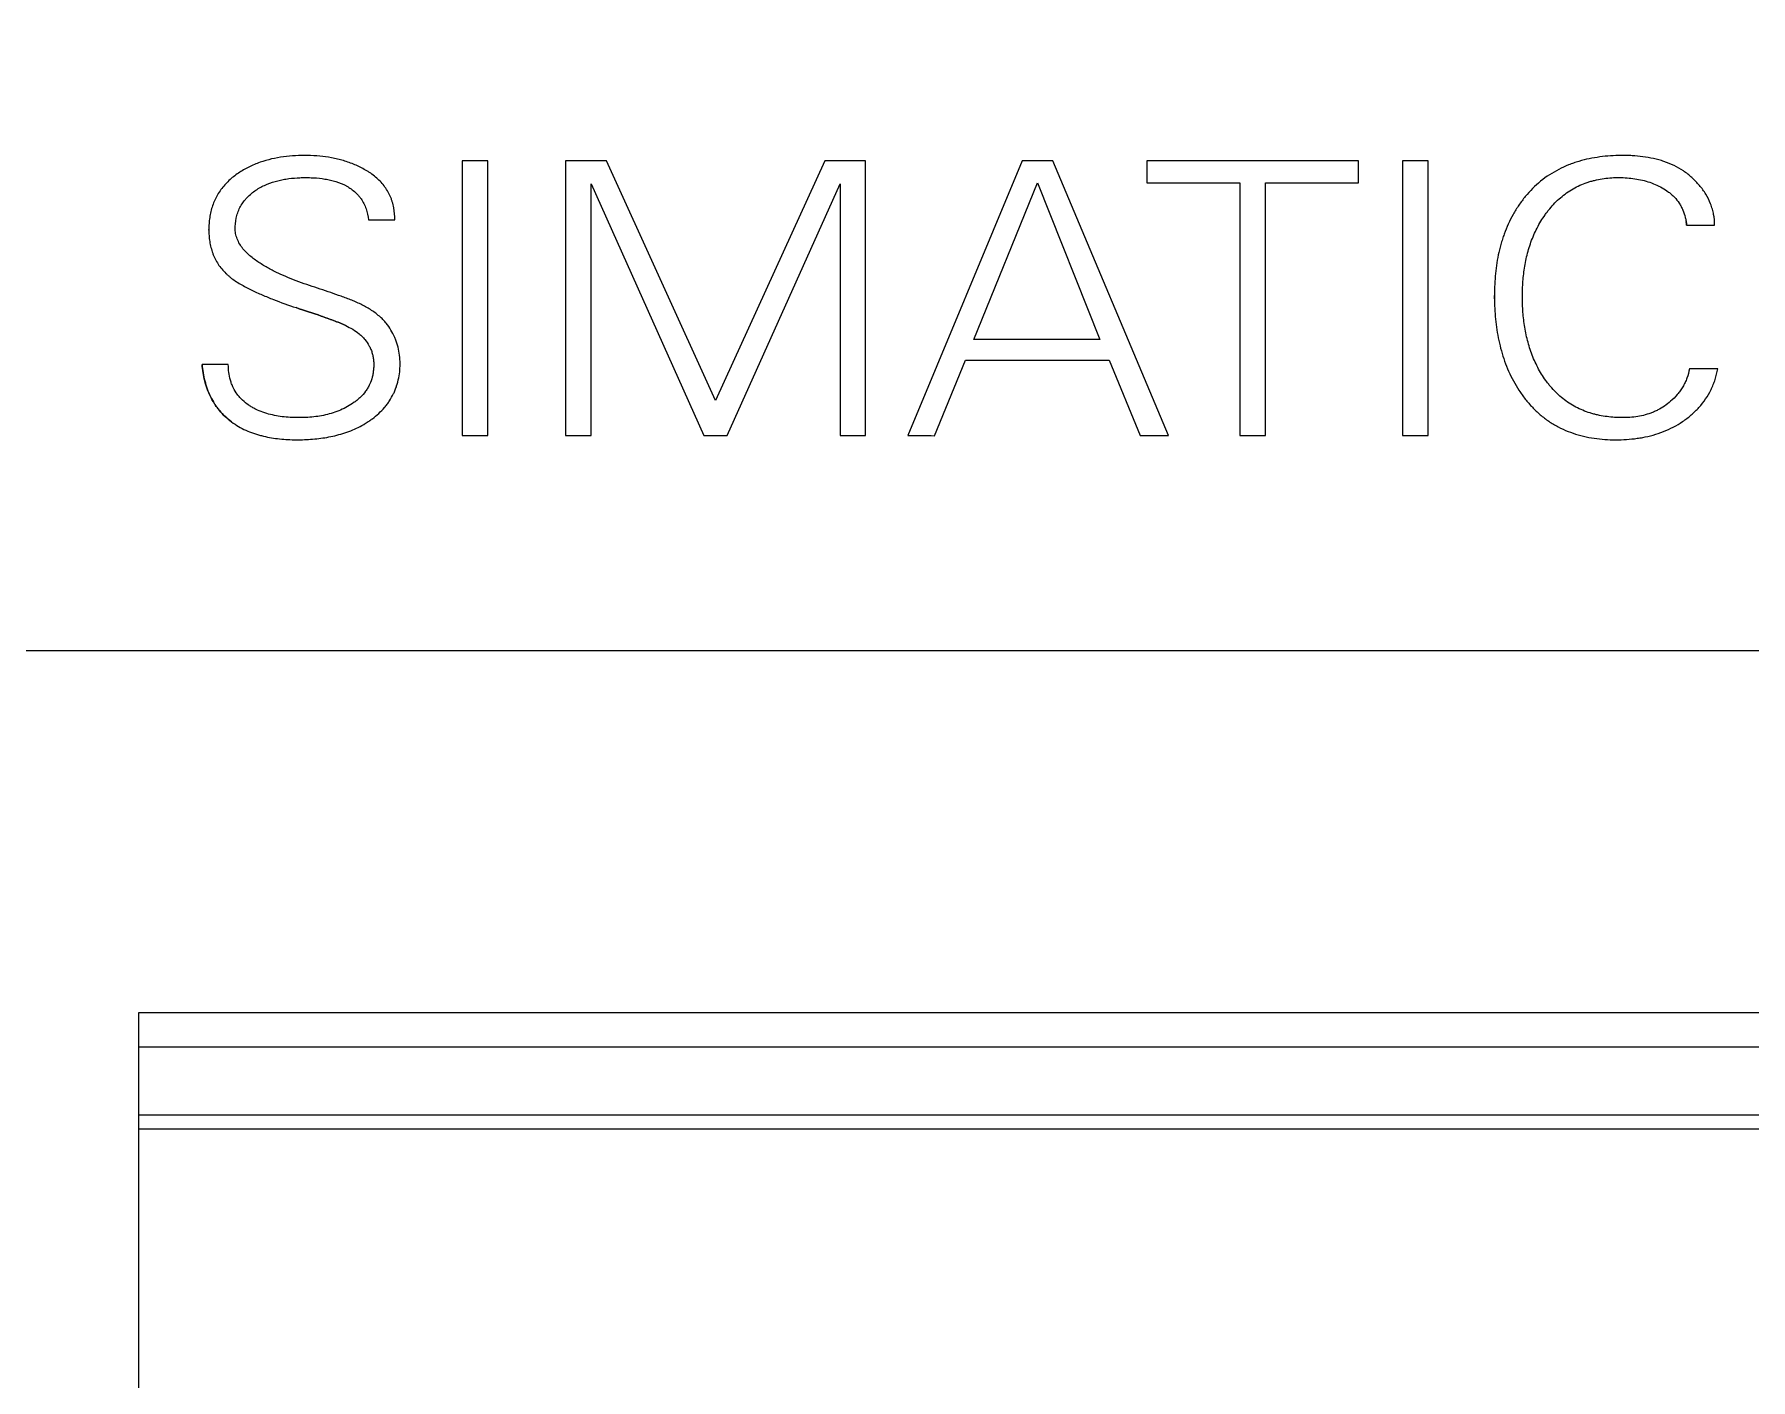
# Model space of a CAD drawing. Header units: millimetres. Extents: x 1359 to 3577, y 1333 to 3557.
# Drawn here: x 2563.64 to 2582.3, y 3242.86 to 3257.49 of the extents above; entities that cross this region are included whole.
import ezdxf

# ---------------------------------------------------------------- set-up
doc = ezdxf.new("R2010")
doc.units = ezdxf.units.MM
doc.set_wipeout_variables(frame=1)
doc.layers.add('000-PI-Oprema', color=30, linetype='Continuous', lineweight=5)
doc.layers.add('002-PI-Kabelska kanalica', color=150, linetype='Continuous')

# ---------------------------------------------------------------- blocks, each defined once
blk = doc.blocks.new('6ES7515-2AN03-0AB0')
blk.add_wipeout([(49766.655, 38535.913), (49836.455, 38535.913), (49836.456, 38388.913), (49766.656, 38388.913)])
at = {"layer": '000-PI-Oprema', "color": 0, "linetype": 'ByBlock', "lineweight": 0}
for p, q in [((49778.375, 38461.941), (49778.375, 38458.953)), ((49778.654, 38461.941), (49778.375, 38461.941)), ((49778.375, 38461.941), (49778.375, 38458.953)), ((49778.654, 38461.941), (49778.375, 38461.941)), ((49778.654, 38458.953), (49778.654, 38461.941)), ((49778.654, 38458.953), (49778.654, 38461.941)), ((49779.498, 38461.941), (49779.498, 38458.953)), ((49779.943, 38461.941), (49779.498, 38461.941)), ((49779.498, 38461.941), (49779.498, 38458.953)), ((49779.943, 38461.941), (49779.498, 38461.941)), ((49781.131, 38459.336), (49779.943, 38461.941)), ((49781.131, 38459.336), (49779.943, 38461.941)), ((49782.318, 38461.941), (49781.131, 38459.336)), ((49782.318, 38461.941), (49781.131, 38459.336)), ((49782.763, 38461.941), (49782.318, 38461.941)), ((49782.763, 38461.941), (49782.318, 38461.941)), ((49782.763, 38458.953), (49782.763, 38461.941)), ((49782.763, 38458.953), (49782.763, 38461.941)), ((49784.465, 38461.941), (49783.22, 38458.953)), ((49784.465, 38461.941), (49783.22, 38458.953)), ((49784.8, 38461.941), (49784.465, 38461.941)), ((49784.8, 38461.941), (49784.465, 38461.941)), ((49786.057, 38458.955), (49784.8, 38461.941)), ((49786.057, 38458.955), (49784.8, 38461.941)), ((49785.822, 38461.941), (49785.822, 38461.701)), ((49788.121, 38461.941), (49785.822, 38461.941)), ((49785.822, 38461.941), (49785.822, 38461.701)), ((49788.121, 38461.941), (49785.822, 38461.941)), ((49788.121, 38461.701), (49788.121, 38461.941)), ((49788.121, 38461.701), (49788.121, 38461.941)), ((49788.603, 38461.941), (49788.603, 38458.953)), ((49788.882, 38461.941), (49788.603, 38461.941)), ((49788.603, 38461.941), (49788.603, 38458.953)), ((49788.882, 38461.941), (49788.603, 38461.941)), ((49788.882, 38458.953), (49788.882, 38461.941)), ((49788.882, 38458.953), (49788.882, 38461.941)), ((49779.777, 38461.689), (49781.004, 38458.953)), ((49779.777, 38458.953), (49779.777, 38461.689)), ((49779.777, 38461.689), (49781.004, 38458.953)), ((49779.777, 38458.953), (49779.777, 38461.689)), ((49781.257, 38458.953), (49782.484, 38461.689)), ((49781.257, 38458.953), (49782.484, 38461.689)), ((49782.484, 38461.689), (49782.484, 38458.953)), ((49782.484, 38461.689), (49782.484, 38458.953)), ((49783.939, 38459.996), (49784.63, 38461.701)), ((49783.939, 38459.996), (49784.63, 38461.701)), ((49784.63, 38461.701), (49785.308, 38459.996)), ((49784.63, 38461.701), (49785.308, 38459.996)), ((49785.822, 38461.701), (49786.832, 38461.701)), ((49785.822, 38461.701), (49786.832, 38461.701)), ((49786.832, 38461.701), (49786.832, 38458.953)), ((49786.832, 38461.701), (49786.832, 38458.953)), ((49787.111, 38458.953), (49787.111, 38461.701)), ((49787.111, 38461.701), (49788.121, 38461.701)), ((49787.111, 38458.953), (49787.111, 38461.701)), ((49787.111, 38461.701), (49788.121, 38461.701)), ((49777.357, 38461.299), (49777.643, 38461.299)), ((49777.357, 38461.299), (49777.643, 38461.299)), ((49791.691, 38461.242), (49791.995, 38461.242)), ((49791.691, 38461.242), (49791.995, 38461.242)), ((49775.62, 38461.188), (49775.62, 38461.192)), ((49775.62, 38461.188), (49775.62, 38461.192)), ((49785.308, 38459.996), (49783.939, 38459.996)), ((49785.308, 38459.996), (49783.939, 38459.996)), ((49783.513, 38458.952), (49783.85, 38459.772)), ((49783.513, 38458.952), (49783.85, 38459.772)), ((49783.85, 38459.772), (49785.41, 38459.772)), ((49783.85, 38459.772), (49785.41, 38459.772)), ((49785.41, 38459.772), (49785.749, 38458.953)), ((49785.41, 38459.772), (49785.749, 38458.953)), ((49775.832, 38459.727), (49775.546, 38459.727)), ((49775.832, 38459.727), (49775.546, 38459.727)), ((49792.03, 38459.678), (49791.721, 38459.678)), ((49792.03, 38459.678), (49791.721, 38459.678)), ((49778.375, 38458.953), (49778.654, 38458.953)), ((49778.375, 38458.953), (49778.654, 38458.953)), ((49779.498, 38458.953), (49779.777, 38458.953)), ((49779.498, 38458.953), (49779.777, 38458.953)), ((49781.004, 38458.953), (49781.257, 38458.953)), ((49781.004, 38458.953), (49781.257, 38458.953)), ((49782.484, 38458.953), (49782.763, 38458.953)), ((49782.484, 38458.953), (49782.763, 38458.953)), ((49785.749, 38458.953), (49786.057, 38458.955)), ((49785.749, 38458.953), (49786.057, 38458.955)), ((49786.832, 38458.953), (49787.111, 38458.953)), ((49786.832, 38458.953), (49787.111, 38458.953)), ((49788.603, 38458.953), (49788.882, 38458.953)), ((49788.603, 38458.953), (49788.882, 38458.953)), ((49817.455, 38456.613), (49766.955, 38456.613)), ((49817.455, 38456.613), (49766.955, 38456.613)), ((49774.855, 38452.675), (49774.855, 38409.438)), ((49808.355, 38452.675), (49774.855, 38452.675)), ((49774.855, 38452.675), (49774.855, 38409.438)), ((49808.355, 38452.675), (49774.855, 38452.675)), ((49774.855, 38452.306), (49808.355, 38452.306)), ((49774.855, 38452.306), (49808.355, 38452.306)), ((49774.855, 38451.568), (49808.355, 38451.568)), ((49774.855, 38451.568), (49808.355, 38451.568)), ((49774.855, 38451.417), (49808.355, 38451.417)), ((49774.855, 38451.417), (49808.355, 38451.417))]:
    blk.add_line(p, q, dxfattribs=at)
for points, knots in [([(49777.643, 38461.299), (49777.643, 38461.343), (49777.64, 38461.387), (49777.627, 38461.452), (49777.622, 38461.473), (49777.612, 38461.505), (49777.609, 38461.515), (49777.601, 38461.536), (49777.58, 38461.587), (49777.552, 38461.634), (49777.512, 38461.686), (49777.497, 38461.703), (49777.467, 38461.735), (49777.434, 38461.765), (49777.399, 38461.792), (49777.372, 38461.811), (49777.363, 38461.817), (49777.344, 38461.829), (49777.335, 38461.834), (49777.306, 38461.851), (49777.287, 38461.861), (49777.248, 38461.881), (49777.188, 38461.908), (49777.126, 38461.93), (49777.062, 38461.949), (49777.041, 38461.954), (49776.998, 38461.965), (49776.977, 38461.969), (49776.869, 38461.989), (49776.782, 38461.997), (49776.651, 38461.999), (49776.607, 38461.998), (49776.519, 38461.994), (49776.475, 38461.99), (49776.345, 38461.972), (49776.26, 38461.953), (49776.156, 38461.917), (49776.136, 38461.909), (49776.095, 38461.892), (49776.035, 38461.864), (49775.978, 38461.831), (49775.924, 38461.795), (49775.906, 38461.782), (49775.871, 38461.754), (49775.854, 38461.74), (49775.806, 38461.695), (49775.777, 38461.663), (49775.738, 38461.609), (49775.726, 38461.591), (49775.703, 38461.553), (49775.673, 38461.494), (49775.652, 38461.432), (49775.639, 38461.378), (49775.637, 38461.367), (49775.633, 38461.346), (49775.627, 38461.313), (49775.621, 38461.259), (49775.62, 38461.215), (49775.62, 38461.172), (49775.62, 38461.15), (49775.624, 38461.106), (49775.626, 38461.084), (49775.633, 38461.04), (49775.642, 38460.997), (49775.655, 38460.956), (49775.666, 38460.925), (49775.67, 38460.915), (49775.679, 38460.894), (49775.684, 38460.884), (49775.709, 38460.835), (49775.732, 38460.798), (49775.774, 38460.748), (49775.789, 38460.732), (49775.813, 38460.709), (49775.821, 38460.701), (49775.838, 38460.687), (49775.846, 38460.68), (49775.872, 38460.659), (49775.89, 38460.646), (49775.926, 38460.622), (49775.945, 38460.611), (49776.002, 38460.578), (49776.041, 38460.557), (49776.12, 38460.519), (49776.16, 38460.5), (49776.24, 38460.466), (49776.281, 38460.449), (49776.403, 38460.401), (49776.486, 38460.372), (49776.569, 38460.344)], [0, 0, 0, 0, 0.03125, 0.03125, 0.046875, 0.046875, 0.054687, 0.054687, 0.0625, 0.09375, 0.09375, 0.109375, 0.109375, 0.125, 0.140625, 0.140625, 0.148437, 0.148437, 0.15625, 0.15625, 0.171875, 0.171875, 0.1875, 0.21875, 0.21875, 0.234375, 0.234375, 0.25, 0.25, 0.3125, 0.3125, 0.34375, 0.34375, 0.375, 0.375, 0.4375, 0.4375, 0.453125, 0.453125, 0.46875, 0.5, 0.5, 0.515625, 0.515625, 0.53125, 0.53125, 0.5625, 0.5625, 0.578125, 0.578125, 0.59375, 0.625, 0.625, 0.632813, 0.632813, 0.640625, 0.65625, 0.671875, 0.671875, 0.6875, 0.6875, 0.703125, 0.703125, 0.71875, 0.734375, 0.734375, 0.742188, 0.742188, 0.75, 0.75, 0.78125, 0.78125, 0.796875, 0.796875, 0.804688, 0.804688, 0.8125, 0.8125, 0.828125, 0.828125, 0.84375, 0.84375, 0.875, 0.875, 0.90625, 0.90625, 0.9375, 0.9375, 1, 1, 1, 1]), ([(49777.643, 38461.299), (49777.643, 38461.343), (49777.64, 38461.387), (49777.627, 38461.452), (49777.622, 38461.473), (49777.612, 38461.505), (49777.609, 38461.515), (49777.601, 38461.536), (49777.58, 38461.587), (49777.552, 38461.634), (49777.512, 38461.686), (49777.497, 38461.703), (49777.467, 38461.735), (49777.434, 38461.765), (49777.399, 38461.792), (49777.372, 38461.811), (49777.363, 38461.817), (49777.344, 38461.829), (49777.335, 38461.834), (49777.306, 38461.851), (49777.287, 38461.861), (49777.248, 38461.881), (49777.188, 38461.908), (49777.126, 38461.93), (49777.062, 38461.949), (49777.041, 38461.954), (49776.998, 38461.965), (49776.977, 38461.969), (49776.869, 38461.989), (49776.782, 38461.997), (49776.651, 38461.999), (49776.607, 38461.998), (49776.519, 38461.994), (49776.475, 38461.99), (49776.345, 38461.972), (49776.26, 38461.953), (49776.156, 38461.917), (49776.136, 38461.909), (49776.095, 38461.892), (49776.035, 38461.864), (49775.978, 38461.831), (49775.924, 38461.795), (49775.906, 38461.782), (49775.871, 38461.754), (49775.854, 38461.74), (49775.806, 38461.695), (49775.777, 38461.663), (49775.738, 38461.609), (49775.726, 38461.591), (49775.703, 38461.553), (49775.673, 38461.494), (49775.652, 38461.432), (49775.639, 38461.378), (49775.637, 38461.367), (49775.633, 38461.346), (49775.627, 38461.313), (49775.621, 38461.259), (49775.62, 38461.215), (49775.62, 38461.172), (49775.62, 38461.15), (49775.624, 38461.106), (49775.626, 38461.084), (49775.633, 38461.04), (49775.642, 38460.997), (49775.655, 38460.956), (49775.666, 38460.925), (49775.67, 38460.915), (49775.679, 38460.894), (49775.684, 38460.884), (49775.709, 38460.835), (49775.732, 38460.798), (49775.774, 38460.748), (49775.789, 38460.732), (49775.813, 38460.709), (49775.821, 38460.701), (49775.838, 38460.687), (49775.846, 38460.68), (49775.872, 38460.659), (49775.89, 38460.646), (49775.926, 38460.622), (49775.945, 38460.611), (49776.002, 38460.578), (49776.041, 38460.557), (49776.12, 38460.519), (49776.16, 38460.5), (49776.24, 38460.466), (49776.281, 38460.449), (49776.403, 38460.401), (49776.486, 38460.372), (49776.569, 38460.344)], [0, 0, 0, 0, 0.03125, 0.03125, 0.046875, 0.046875, 0.054687, 0.054687, 0.0625, 0.09375, 0.09375, 0.109375, 0.109375, 0.125, 0.140625, 0.140625, 0.148437, 0.148437, 0.15625, 0.15625, 0.171875, 0.171875, 0.1875, 0.21875, 0.21875, 0.234375, 0.234375, 0.25, 0.25, 0.3125, 0.3125, 0.34375, 0.34375, 0.375, 0.375, 0.4375, 0.4375, 0.453125, 0.453125, 0.46875, 0.5, 0.5, 0.515625, 0.515625, 0.53125, 0.53125, 0.5625, 0.5625, 0.578125, 0.578125, 0.59375, 0.625, 0.625, 0.632813, 0.632813, 0.640625, 0.65625, 0.671875, 0.671875, 0.6875, 0.6875, 0.703125, 0.703125, 0.71875, 0.734375, 0.734375, 0.742188, 0.742188, 0.75, 0.75, 0.78125, 0.78125, 0.796875, 0.796875, 0.804688, 0.804688, 0.8125, 0.8125, 0.828125, 0.828125, 0.84375, 0.84375, 0.875, 0.875, 0.90625, 0.90625, 0.9375, 0.9375, 1, 1, 1, 1]), ([(49791.995, 38461.242), (49791.995, 38461.281), (49791.99, 38461.34), (49791.974, 38461.406), (49791.965, 38461.435), (49791.959, 38461.453), (49791.956, 38461.463), (49791.938, 38461.509), (49791.92, 38461.544), (49791.89, 38461.594), (49791.879, 38461.61), (49791.856, 38461.642), (49791.843, 38461.658), (49791.805, 38461.703), (49791.778, 38461.732), (49791.735, 38461.771), (49791.72, 38461.784), (49791.689, 38461.808), (49791.672, 38461.82), (49791.59, 38461.874), (49791.52, 38461.908), (49791.426, 38461.94), (49791.407, 38461.945), (49791.369, 38461.956), (49791.35, 38461.961), (49791.293, 38461.973), (49791.254, 38461.98), (49791.177, 38461.99), (49791.138, 38461.994), (49791.079, 38461.997), (49791.06, 38461.998), (49791.02, 38461.999), (49791.001, 38461.999), (49790.902, 38461.998), (49790.825, 38461.993), (49790.67, 38461.972), (49790.594, 38461.957), (49790.5, 38461.929), (49790.481, 38461.923), (49790.444, 38461.91), (49790.425, 38461.903), (49790.37, 38461.881), (49790.335, 38461.865), (49790.231, 38461.811), (49790.165, 38461.769), (49790.042, 38461.668), (49789.987, 38461.613), (49789.912, 38461.522), (49789.889, 38461.491), (49789.856, 38461.442), (49789.845, 38461.425), (49789.824, 38461.391), (49789.775, 38461.307), (49789.734, 38461.217), (49789.701, 38461.125), (49789.694, 38461.107), (49789.682, 38461.069), (49789.677, 38461.05), (49789.661, 38460.993), (49789.651, 38460.955), (49789.627, 38460.84), (49789.617, 38460.763), (49789.603, 38460.608), (49789.6, 38460.53), (49789.601, 38460.413), (49789.602, 38460.373), (49789.606, 38460.295), (49789.609, 38460.256), (49789.621, 38460.14), (49789.632, 38460.063), (49789.665, 38459.911), (49789.685, 38459.836), (49789.725, 38459.725), (49789.74, 38459.688), (49789.771, 38459.616), (49789.806, 38459.546), (49789.846, 38459.479), (49789.889, 38459.413), (49789.912, 38459.381), (49789.948, 38459.334), (49789.961, 38459.319), (49789.987, 38459.289), (49790.026, 38459.246), (49790.098, 38459.179), (49790.16, 38459.131), (49790.209, 38459.098), (49790.226, 38459.087), (49790.26, 38459.067), (49790.277, 38459.057), (49790.364, 38459.011), (49790.437, 38458.983), (49790.531, 38458.956), (49790.55, 38458.951), (49790.589, 38458.942), (49790.608, 38458.937), (49790.666, 38458.926), (49790.705, 38458.921), (49790.783, 38458.913), (49790.822, 38458.91), (49790.9, 38458.907), (49790.939, 38458.907), (49791.017, 38458.91), (49791.057, 38458.912), (49791.116, 38458.918), (49791.135, 38458.921), (49791.174, 38458.926), (49791.194, 38458.929), (49791.29, 38458.947), (49791.365, 38458.968), (49791.475, 38459.011), (49791.512, 38459.027), (49791.581, 38459.064), (49791.615, 38459.084), (49791.663, 38459.117), (49791.679, 38459.128), (49791.71, 38459.152), (49791.726, 38459.165), (49791.755, 38459.19), (49791.77, 38459.204), (49791.798, 38459.231), (49791.867, 38459.302), (49791.921, 38459.382), (49791.965, 38459.471), (49791.973, 38459.489), (49791.988, 38459.526), (49792.008, 38459.581), (49792.023, 38459.639), (49792.03, 38459.678)], [0, 0, 0, 0, 0.015625, 0.023438, 0.027344, 0.027344, 0.03125, 0.03125, 0.046875, 0.046875, 0.054687, 0.054687, 0.0625, 0.0625, 0.078125, 0.078125, 0.085937, 0.085937, 0.09375, 0.09375, 0.125, 0.125, 0.132812, 0.132812, 0.140625, 0.140625, 0.15625, 0.15625, 0.171875, 0.171875, 0.179687, 0.179687, 0.1875, 0.1875, 0.21875, 0.21875, 0.25, 0.25, 0.257812, 0.257812, 0.265625, 0.265625, 0.28125, 0.28125, 0.3125, 0.3125, 0.34375, 0.34375, 0.359375, 0.359375, 0.367187, 0.367187, 0.375, 0.40625, 0.40625, 0.414062, 0.414062, 0.421875, 0.421875, 0.4375, 0.4375, 0.46875, 0.46875, 0.5, 0.5, 0.515625, 0.515625, 0.53125, 0.53125, 0.5625, 0.5625, 0.59375, 0.59375, 0.609375, 0.609375, 0.625, 0.640625, 0.640625, 0.65625, 0.65625, 0.664062, 0.664062, 0.671875, 0.6875, 0.703125, 0.703125, 0.710937, 0.710937, 0.71875, 0.71875, 0.75, 0.75, 0.757812, 0.757812, 0.765625, 0.765625, 0.78125, 0.78125, 0.796875, 0.796875, 0.8125, 0.8125, 0.828125, 0.828125, 0.835937, 0.835937, 0.84375, 0.84375, 0.875, 0.875, 0.890625, 0.890625, 0.90625, 0.90625, 0.914062, 0.914062, 0.921875, 0.921875, 0.929687, 0.929687, 0.9375, 0.96875, 0.96875, 0.976562, 0.976562, 0.984375, 1, 1, 1, 1]), ([(49791.995, 38461.242), (49791.995, 38461.281), (49791.99, 38461.34), (49791.974, 38461.406), (49791.965, 38461.435), (49791.959, 38461.453), (49791.956, 38461.463), (49791.938, 38461.509), (49791.92, 38461.544), (49791.89, 38461.594), (49791.879, 38461.61), (49791.856, 38461.642), (49791.843, 38461.658), (49791.805, 38461.703), (49791.778, 38461.732), (49791.735, 38461.771), (49791.72, 38461.784), (49791.689, 38461.808), (49791.672, 38461.82), (49791.59, 38461.874), (49791.52, 38461.908), (49791.426, 38461.94), (49791.407, 38461.945), (49791.369, 38461.956), (49791.35, 38461.961), (49791.293, 38461.973), (49791.254, 38461.98), (49791.177, 38461.99), (49791.138, 38461.994), (49791.079, 38461.997), (49791.06, 38461.998), (49791.02, 38461.999), (49791.001, 38461.999), (49790.902, 38461.998), (49790.825, 38461.993), (49790.67, 38461.972), (49790.594, 38461.957), (49790.5, 38461.929), (49790.481, 38461.923), (49790.444, 38461.91), (49790.425, 38461.903), (49790.37, 38461.881), (49790.335, 38461.865), (49790.231, 38461.811), (49790.165, 38461.769), (49790.042, 38461.668), (49789.987, 38461.613), (49789.912, 38461.522), (49789.889, 38461.491), (49789.856, 38461.442), (49789.845, 38461.425), (49789.824, 38461.391), (49789.775, 38461.307), (49789.734, 38461.217), (49789.701, 38461.125), (49789.694, 38461.107), (49789.682, 38461.069), (49789.677, 38461.05), (49789.661, 38460.993), (49789.651, 38460.955), (49789.627, 38460.84), (49789.617, 38460.763), (49789.603, 38460.608), (49789.6, 38460.53), (49789.601, 38460.413), (49789.602, 38460.373), (49789.606, 38460.295), (49789.609, 38460.256), (49789.621, 38460.14), (49789.632, 38460.063), (49789.665, 38459.911), (49789.685, 38459.836), (49789.725, 38459.725), (49789.74, 38459.688), (49789.771, 38459.616), (49789.806, 38459.546), (49789.846, 38459.479), (49789.889, 38459.413), (49789.912, 38459.381), (49789.948, 38459.334), (49789.961, 38459.319), (49789.987, 38459.289), (49790.026, 38459.246), (49790.098, 38459.179), (49790.16, 38459.131), (49790.209, 38459.098), (49790.226, 38459.087), (49790.26, 38459.067), (49790.277, 38459.057), (49790.364, 38459.011), (49790.437, 38458.983), (49790.531, 38458.956), (49790.55, 38458.951), (49790.589, 38458.942), (49790.608, 38458.937), (49790.666, 38458.926), (49790.705, 38458.921), (49790.783, 38458.913), (49790.822, 38458.91), (49790.9, 38458.907), (49790.939, 38458.907), (49791.017, 38458.91), (49791.057, 38458.912), (49791.116, 38458.918), (49791.135, 38458.921), (49791.174, 38458.926), (49791.194, 38458.929), (49791.29, 38458.947), (49791.365, 38458.968), (49791.475, 38459.011), (49791.512, 38459.027), (49791.581, 38459.064), (49791.615, 38459.084), (49791.663, 38459.117), (49791.679, 38459.128), (49791.71, 38459.152), (49791.726, 38459.165), (49791.755, 38459.19), (49791.77, 38459.204), (49791.798, 38459.231), (49791.867, 38459.302), (49791.921, 38459.382), (49791.965, 38459.471), (49791.973, 38459.489), (49791.988, 38459.526), (49792.008, 38459.581), (49792.023, 38459.639), (49792.03, 38459.678)], [0, 0, 0, 0, 0.015625, 0.023438, 0.027344, 0.027344, 0.03125, 0.03125, 0.046875, 0.046875, 0.054687, 0.054687, 0.0625, 0.0625, 0.078125, 0.078125, 0.085937, 0.085937, 0.09375, 0.09375, 0.125, 0.125, 0.132812, 0.132812, 0.140625, 0.140625, 0.15625, 0.15625, 0.171875, 0.171875, 0.179687, 0.179687, 0.1875, 0.1875, 0.21875, 0.21875, 0.25, 0.25, 0.257812, 0.257812, 0.265625, 0.265625, 0.28125, 0.28125, 0.3125, 0.3125, 0.34375, 0.34375, 0.359375, 0.359375, 0.367187, 0.367187, 0.375, 0.40625, 0.40625, 0.414062, 0.414062, 0.421875, 0.421875, 0.4375, 0.4375, 0.46875, 0.46875, 0.5, 0.5, 0.515625, 0.515625, 0.53125, 0.53125, 0.5625, 0.5625, 0.59375, 0.59375, 0.609375, 0.609375, 0.625, 0.640625, 0.640625, 0.65625, 0.65625, 0.664062, 0.664062, 0.671875, 0.6875, 0.703125, 0.703125, 0.710937, 0.710937, 0.71875, 0.71875, 0.75, 0.75, 0.757812, 0.757812, 0.765625, 0.765625, 0.78125, 0.78125, 0.796875, 0.796875, 0.8125, 0.8125, 0.828125, 0.828125, 0.835937, 0.835937, 0.84375, 0.84375, 0.875, 0.875, 0.890625, 0.890625, 0.90625, 0.90625, 0.914062, 0.914062, 0.921875, 0.921875, 0.929687, 0.929687, 0.9375, 0.96875, 0.96875, 0.976562, 0.976562, 0.984375, 1, 1, 1, 1]), ([(49777.486, 38460.24), (49777.456, 38460.267), (49777.424, 38460.292), (49777.356, 38460.336), (49777.321, 38460.356), (49777.267, 38460.383), (49777.248, 38460.392), (49777.211, 38460.409), (49777.193, 38460.417), (49777.155, 38460.432), (49777.136, 38460.439), (49777.098, 38460.454), (49777.079, 38460.461), (49777.022, 38460.481), (49776.983, 38460.495), (49776.907, 38460.521), (49776.868, 38460.534), (49776.791, 38460.559), (49776.752, 38460.571), (49776.676, 38460.598), (49776.637, 38460.611), (49776.523, 38460.653), (49776.449, 38460.684), (49776.339, 38460.735), (49776.303, 38460.753), (49776.233, 38460.792), (49776.198, 38460.813), (49776.147, 38460.846), (49776.131, 38460.858), (49776.098, 38460.883), (49776.082, 38460.895), (49776.051, 38460.922), (49776.036, 38460.936), (49776.008, 38460.966), (49775.994, 38460.981), (49775.969, 38461.014), (49775.958, 38461.031), (49775.938, 38461.067), (49775.93, 38461.086), (49775.916, 38461.125), (49775.909, 38461.154), (49775.907, 38461.185), (49775.906, 38461.205), (49775.907, 38461.215), (49775.908, 38461.267), (49775.914, 38461.307), (49775.93, 38461.366), (49775.937, 38461.385), (49775.953, 38461.423), (49775.972, 38461.459), (49776.001, 38461.501), (49776.021, 38461.524), (49776.034, 38461.54), (49776.042, 38461.547), (49776.064, 38461.569), (49776.079, 38461.582), (49776.111, 38461.607), (49776.127, 38461.619), (49776.162, 38461.641), (49776.179, 38461.651), (49776.216, 38461.67), (49776.235, 38461.678), (49776.291, 38461.702), (49776.33, 38461.714), (49776.389, 38461.729), (49776.409, 38461.733), (49776.449, 38461.741), (49776.469, 38461.744), (49776.53, 38461.752), (49776.57, 38461.755), (49776.631, 38461.758), (49776.651, 38461.758), (49776.691, 38461.758), (49776.711, 38461.758), (49776.772, 38461.756), (49776.812, 38461.753), (49776.873, 38461.745), (49776.893, 38461.741), (49776.933, 38461.733), (49776.953, 38461.729), (49777.012, 38461.713), (49777.051, 38461.699), (49777.097, 38461.677), (49777.106, 38461.672), (49777.124, 38461.663), (49777.151, 38461.647), (49777.192, 38461.618), (49777.222, 38461.591), (49777.244, 38461.568), (49777.25, 38461.56), (49777.263, 38461.544), (49777.282, 38461.52), (49777.303, 38461.485), (49777.315, 38461.457), (49777.323, 38461.439), (49777.327, 38461.429), (49777.344, 38461.38), (49777.352, 38461.34), (49777.357, 38461.299)], [0, 0, 0, 0, 0.03125, 0.03125, 0.0625, 0.0625, 0.078125, 0.078125, 0.09375, 0.09375, 0.109375, 0.109375, 0.125, 0.125, 0.15625, 0.15625, 0.1875, 0.1875, 0.21875, 0.21875, 0.25, 0.25, 0.3125, 0.3125, 0.34375, 0.34375, 0.375, 0.375, 0.390625, 0.390625, 0.40625, 0.40625, 0.421875, 0.421875, 0.4375, 0.4375, 0.453125, 0.453125, 0.46875, 0.46875, 0.484375, 0.492187, 0.492187, 0.5, 0.5, 0.53125, 0.53125, 0.546875, 0.546875, 0.5625, 0.578125, 0.585937, 0.585937, 0.59375, 0.59375, 0.609375, 0.609375, 0.625, 0.625, 0.640625, 0.640625, 0.65625, 0.65625, 0.6875, 0.6875, 0.703125, 0.703125, 0.71875, 0.71875, 0.75, 0.75, 0.765625, 0.765625, 0.78125, 0.78125, 0.8125, 0.8125, 0.828125, 0.828125, 0.84375, 0.84375, 0.875, 0.875, 0.882812, 0.882812, 0.890625, 0.90625, 0.921875, 0.921875, 0.929687, 0.929687, 0.9375, 0.953125, 0.960937, 0.960937, 0.96875, 0.96875, 1, 1, 1, 1]), ([(49777.486, 38460.24), (49777.456, 38460.267), (49777.424, 38460.292), (49777.356, 38460.336), (49777.321, 38460.356), (49777.267, 38460.383), (49777.248, 38460.392), (49777.211, 38460.409), (49777.193, 38460.417), (49777.155, 38460.432), (49777.136, 38460.439), (49777.098, 38460.454), (49777.079, 38460.461), (49777.022, 38460.481), (49776.983, 38460.495), (49776.907, 38460.521), (49776.868, 38460.534), (49776.791, 38460.559), (49776.752, 38460.571), (49776.676, 38460.598), (49776.637, 38460.611), (49776.523, 38460.653), (49776.449, 38460.684), (49776.339, 38460.735), (49776.303, 38460.753), (49776.233, 38460.792), (49776.198, 38460.813), (49776.147, 38460.846), (49776.131, 38460.858), (49776.098, 38460.883), (49776.082, 38460.895), (49776.051, 38460.922), (49776.036, 38460.936), (49776.008, 38460.966), (49775.994, 38460.981), (49775.969, 38461.014), (49775.958, 38461.031), (49775.938, 38461.067), (49775.93, 38461.086), (49775.916, 38461.125), (49775.909, 38461.154), (49775.907, 38461.185), (49775.906, 38461.205), (49775.907, 38461.215), (49775.908, 38461.267), (49775.914, 38461.307), (49775.93, 38461.366), (49775.937, 38461.385), (49775.953, 38461.423), (49775.972, 38461.459), (49776.001, 38461.501), (49776.021, 38461.524), (49776.034, 38461.54), (49776.042, 38461.547), (49776.064, 38461.569), (49776.079, 38461.582), (49776.111, 38461.607), (49776.127, 38461.619), (49776.162, 38461.641), (49776.179, 38461.651), (49776.216, 38461.67), (49776.235, 38461.678), (49776.291, 38461.702), (49776.33, 38461.714), (49776.389, 38461.729), (49776.409, 38461.733), (49776.449, 38461.741), (49776.469, 38461.744), (49776.53, 38461.752), (49776.57, 38461.755), (49776.631, 38461.758), (49776.651, 38461.758), (49776.691, 38461.758), (49776.711, 38461.758), (49776.772, 38461.756), (49776.812, 38461.753), (49776.873, 38461.745), (49776.893, 38461.741), (49776.933, 38461.733), (49776.953, 38461.729), (49777.012, 38461.713), (49777.051, 38461.699), (49777.097, 38461.677), (49777.106, 38461.672), (49777.124, 38461.663), (49777.151, 38461.647), (49777.192, 38461.618), (49777.222, 38461.591), (49777.244, 38461.568), (49777.25, 38461.56), (49777.263, 38461.544), (49777.282, 38461.52), (49777.303, 38461.485), (49777.315, 38461.457), (49777.323, 38461.439), (49777.327, 38461.429), (49777.344, 38461.38), (49777.352, 38461.34), (49777.357, 38461.299)], [0, 0, 0, 0, 0.03125, 0.03125, 0.0625, 0.0625, 0.078125, 0.078125, 0.09375, 0.09375, 0.109375, 0.109375, 0.125, 0.125, 0.15625, 0.15625, 0.1875, 0.1875, 0.21875, 0.21875, 0.25, 0.25, 0.3125, 0.3125, 0.34375, 0.34375, 0.375, 0.375, 0.390625, 0.390625, 0.40625, 0.40625, 0.421875, 0.421875, 0.4375, 0.4375, 0.453125, 0.453125, 0.46875, 0.46875, 0.484375, 0.492187, 0.492187, 0.5, 0.5, 0.53125, 0.53125, 0.546875, 0.546875, 0.5625, 0.578125, 0.585937, 0.585937, 0.59375, 0.59375, 0.609375, 0.609375, 0.625, 0.625, 0.640625, 0.640625, 0.65625, 0.65625, 0.6875, 0.6875, 0.703125, 0.703125, 0.71875, 0.71875, 0.75, 0.75, 0.765625, 0.765625, 0.78125, 0.78125, 0.8125, 0.8125, 0.828125, 0.828125, 0.84375, 0.84375, 0.875, 0.875, 0.882812, 0.882812, 0.890625, 0.90625, 0.921875, 0.921875, 0.929687, 0.929687, 0.9375, 0.953125, 0.960937, 0.960937, 0.96875, 0.96875, 1, 1, 1, 1]), ([(49791.516, 38459.326), (49791.474, 38459.288), (49791.428, 38459.257), (49791.366, 38459.225), (49791.353, 38459.219), (49791.328, 38459.208), (49791.314, 38459.202), (49791.275, 38459.188), (49791.221, 38459.172), (49791.166, 38459.161), (49791.11, 38459.153), (49791.082, 38459.151), (49791.026, 38459.148), (49790.998, 38459.148), (49790.943, 38459.149), (49790.915, 38459.15), (49790.832, 38459.157), (49790.777, 38459.165), (49790.708, 38459.18), (49790.695, 38459.184), (49790.667, 38459.191), (49790.627, 38459.203), (49790.588, 38459.217), (49790.511, 38459.249), (49790.461, 38459.275), (49790.39, 38459.322), (49790.367, 38459.338), (49790.324, 38459.373), (49790.282, 38459.409), (49790.234, 38459.46), (49790.206, 38459.492), (49790.189, 38459.514), (49790.18, 38459.525), (49790.138, 38459.581), (49790.108, 38459.628), (49790.055, 38459.725), (49790.032, 38459.776), (49790.001, 38459.854), (49789.992, 38459.881), (49789.975, 38459.934), (49789.968, 38459.961), (49789.947, 38460.042), (49789.936, 38460.096), (49789.919, 38460.206), (49789.914, 38460.261), (49789.908, 38460.344), (49789.907, 38460.372), (49789.905, 38460.428), (49789.905, 38460.456), (49789.906, 38460.539), (49789.908, 38460.595), (49789.917, 38460.705), (49789.925, 38460.76), (49789.944, 38460.869), (49789.957, 38460.923), (49789.98, 38461.004), (49789.989, 38461.03), (49790.008, 38461.083), (49790.039, 38461.161), (49790.077, 38461.235), (49790.121, 38461.307), (49790.136, 38461.33), (49790.16, 38461.365), (49790.168, 38461.376), (49790.185, 38461.398), (49790.229, 38461.453), (49790.277, 38461.503), (49790.341, 38461.558), (49790.363, 38461.575), (49790.409, 38461.608), (49790.433, 38461.623), (49790.506, 38461.664), (49790.556, 38461.687), (49790.622, 38461.709), (49790.636, 38461.714), (49790.663, 38461.721), (49790.676, 38461.725), (49790.717, 38461.735), (49790.745, 38461.74), (49790.828, 38461.753), (49790.883, 38461.758), (49790.967, 38461.759), (49790.995, 38461.758), (49791.051, 38461.755), (49791.079, 38461.752), (49791.162, 38461.742), (49791.217, 38461.73), (49791.296, 38461.705), (49791.323, 38461.695), (49791.375, 38461.673), (49791.4, 38461.66), (49791.449, 38461.633), (49791.472, 38461.618), (49791.506, 38461.593), (49791.517, 38461.584), (49791.538, 38461.565), (49791.569, 38461.536), (49791.595, 38461.503), (49791.618, 38461.468), (49791.625, 38461.455), (49791.638, 38461.43), (49791.657, 38461.392), (49791.67, 38461.352), (49791.68, 38461.311), (49791.683, 38461.298), (49791.687, 38461.27), (49791.689, 38461.256), (49791.691, 38461.242)], [0, 0, 0, 0, 0.03125, 0.03125, 0.039063, 0.039063, 0.046875, 0.046875, 0.0625, 0.078125, 0.078125, 0.09375, 0.09375, 0.109375, 0.109375, 0.125, 0.125, 0.15625, 0.15625, 0.164063, 0.164063, 0.171875, 0.1875, 0.1875, 0.21875, 0.21875, 0.234375, 0.234375, 0.25, 0.265625, 0.273437, 0.273437, 0.28125, 0.28125, 0.3125, 0.3125, 0.34375, 0.34375, 0.359375, 0.359375, 0.375, 0.375, 0.40625, 0.40625, 0.4375, 0.4375, 0.453125, 0.453125, 0.46875, 0.46875, 0.5, 0.5, 0.53125, 0.53125, 0.5625, 0.5625, 0.578125, 0.578125, 0.59375, 0.625, 0.625, 0.640625, 0.640625, 0.648438, 0.648438, 0.65625, 0.6875, 0.6875, 0.703125, 0.703125, 0.71875, 0.71875, 0.75, 0.75, 0.757813, 0.757813, 0.765625, 0.765625, 0.78125, 0.78125, 0.8125, 0.8125, 0.828125, 0.828125, 0.84375, 0.84375, 0.875, 0.875, 0.890625, 0.890625, 0.90625, 0.90625, 0.921875, 0.921875, 0.929688, 0.929688, 0.9375, 0.953125, 0.953125, 0.960938, 0.960938, 0.96875, 0.984375, 0.984375, 0.992188, 0.992188, 1, 1, 1, 1]), ([(49791.516, 38459.326), (49791.474, 38459.288), (49791.428, 38459.257), (49791.366, 38459.225), (49791.353, 38459.219), (49791.328, 38459.208), (49791.314, 38459.202), (49791.275, 38459.188), (49791.221, 38459.172), (49791.166, 38459.161), (49791.11, 38459.153), (49791.082, 38459.151), (49791.026, 38459.148), (49790.998, 38459.148), (49790.943, 38459.149), (49790.915, 38459.15), (49790.832, 38459.157), (49790.777, 38459.165), (49790.708, 38459.18), (49790.695, 38459.184), (49790.667, 38459.191), (49790.627, 38459.203), (49790.588, 38459.217), (49790.511, 38459.249), (49790.461, 38459.275), (49790.39, 38459.322), (49790.367, 38459.338), (49790.324, 38459.373), (49790.282, 38459.409), (49790.234, 38459.46), (49790.206, 38459.492), (49790.189, 38459.514), (49790.18, 38459.525), (49790.138, 38459.581), (49790.108, 38459.628), (49790.055, 38459.725), (49790.032, 38459.776), (49790.001, 38459.854), (49789.992, 38459.881), (49789.975, 38459.934), (49789.968, 38459.961), (49789.947, 38460.042), (49789.936, 38460.096), (49789.919, 38460.206), (49789.914, 38460.261), (49789.908, 38460.344), (49789.907, 38460.372), (49789.905, 38460.428), (49789.905, 38460.456), (49789.906, 38460.539), (49789.908, 38460.595), (49789.917, 38460.705), (49789.925, 38460.76), (49789.944, 38460.869), (49789.957, 38460.923), (49789.98, 38461.004), (49789.989, 38461.03), (49790.008, 38461.083), (49790.039, 38461.161), (49790.077, 38461.235), (49790.121, 38461.307), (49790.136, 38461.33), (49790.16, 38461.365), (49790.168, 38461.376), (49790.185, 38461.398), (49790.229, 38461.453), (49790.277, 38461.503), (49790.341, 38461.558), (49790.363, 38461.575), (49790.409, 38461.608), (49790.433, 38461.623), (49790.506, 38461.664), (49790.556, 38461.687), (49790.622, 38461.709), (49790.636, 38461.714), (49790.663, 38461.721), (49790.676, 38461.725), (49790.717, 38461.735), (49790.745, 38461.74), (49790.828, 38461.753), (49790.883, 38461.758), (49790.967, 38461.759), (49790.995, 38461.758), (49791.051, 38461.755), (49791.079, 38461.752), (49791.162, 38461.742), (49791.217, 38461.73), (49791.296, 38461.705), (49791.323, 38461.695), (49791.375, 38461.673), (49791.4, 38461.66), (49791.449, 38461.633), (49791.472, 38461.618), (49791.506, 38461.593), (49791.517, 38461.584), (49791.538, 38461.565), (49791.569, 38461.536), (49791.595, 38461.503), (49791.618, 38461.468), (49791.625, 38461.455), (49791.638, 38461.43), (49791.657, 38461.392), (49791.67, 38461.352), (49791.68, 38461.311), (49791.683, 38461.298), (49791.687, 38461.27), (49791.689, 38461.256), (49791.691, 38461.242)], [0, 0, 0, 0, 0.03125, 0.03125, 0.039063, 0.039063, 0.046875, 0.046875, 0.0625, 0.078125, 0.078125, 0.09375, 0.09375, 0.109375, 0.109375, 0.125, 0.125, 0.15625, 0.15625, 0.164063, 0.164063, 0.171875, 0.1875, 0.1875, 0.21875, 0.21875, 0.234375, 0.234375, 0.25, 0.265625, 0.273437, 0.273437, 0.28125, 0.28125, 0.3125, 0.3125, 0.34375, 0.34375, 0.359375, 0.359375, 0.375, 0.375, 0.40625, 0.40625, 0.4375, 0.4375, 0.453125, 0.453125, 0.46875, 0.46875, 0.5, 0.5, 0.53125, 0.53125, 0.5625, 0.5625, 0.578125, 0.578125, 0.59375, 0.625, 0.625, 0.640625, 0.640625, 0.648438, 0.648438, 0.65625, 0.6875, 0.6875, 0.703125, 0.703125, 0.71875, 0.71875, 0.75, 0.75, 0.757813, 0.757813, 0.765625, 0.765625, 0.78125, 0.78125, 0.8125, 0.8125, 0.828125, 0.828125, 0.84375, 0.84375, 0.875, 0.875, 0.890625, 0.890625, 0.90625, 0.90625, 0.921875, 0.921875, 0.929688, 0.929688, 0.9375, 0.953125, 0.953125, 0.960938, 0.960938, 0.96875, 0.984375, 0.984375, 0.992188, 0.992188, 1, 1, 1, 1]), ([(49776.569, 38460.344), (49776.66, 38460.314), (49776.751, 38460.284), (49776.886, 38460.237), (49776.931, 38460.221), (49776.998, 38460.195), (49777.021, 38460.187), (49777.065, 38460.169), (49777.087, 38460.159), (49777.109, 38460.149)], [0, 0, 0, 0, 0.5, 0.5, 0.75, 0.75, 0.875, 0.875, 1, 1, 1, 1]), ([(49777.109, 38460.149), (49777.087, 38460.159), (49777.065, 38460.169), (49777.021, 38460.187), (49776.998, 38460.195), (49776.931, 38460.221), (49776.886, 38460.237), (49776.751, 38460.284), (49776.66, 38460.314), (49776.569, 38460.344)], [0, 0, 0, 0, 0.125, 0.125, 0.25, 0.25, 0.5, 0.5, 1, 1, 1, 1]), ([(49776.569, 38460.344), (49776.66, 38460.314), (49776.751, 38460.284), (49776.886, 38460.237), (49776.931, 38460.221), (49776.998, 38460.195), (49777.021, 38460.187), (49777.065, 38460.169), (49777.087, 38460.159), (49777.109, 38460.149)], [0, 0, 0, 0, 0.5, 0.5, 0.75, 0.75, 0.875, 0.875, 1, 1, 1, 1]), ([(49777.109, 38460.149), (49777.087, 38460.159), (49777.065, 38460.169), (49777.021, 38460.187), (49776.998, 38460.195), (49776.931, 38460.221), (49776.886, 38460.237), (49776.751, 38460.284), (49776.66, 38460.314), (49776.569, 38460.344)], [0, 0, 0, 0, 0.125, 0.125, 0.25, 0.25, 0.5, 0.5, 1, 1, 1, 1]), ([(49789.601, 38460.441), (49789.601, 38460.444), (49789.601, 38460.447), (49789.601, 38460.458), (49789.601, 38460.467), (49789.601, 38460.475)], [0, 0, 0, 0, 0.253425, 0.253425, 1, 1, 1, 1]), ([(49789.601, 38460.441), (49789.601, 38460.444), (49789.601, 38460.447), (49789.601, 38460.458), (49789.601, 38460.467), (49789.601, 38460.475)], [0, 0, 0, 0, 0.253425, 0.253425, 1, 1, 1, 1]), ([(49777.109, 38460.149), (49777.135, 38460.137), (49777.16, 38460.123), (49777.209, 38460.094), (49777.233, 38460.077), (49777.266, 38460.05), (49777.277, 38460.04), (49777.298, 38460.02), (49777.307, 38460.009), (49777.335, 38459.976), (49777.351, 38459.953), (49777.372, 38459.914), (49777.378, 38459.901), (49777.389, 38459.874), (49777.398, 38459.847), (49777.404, 38459.819), (49777.409, 38459.79), (49777.411, 38459.776), (49777.413, 38459.747), (49777.413, 38459.733), (49777.413, 38459.704), (49777.412, 38459.676), (49777.408, 38459.647), (49777.404, 38459.618), (49777.401, 38459.604), (49777.39, 38459.562), (49777.376, 38459.522), (49777.356, 38459.484), (49777.341, 38459.459), (49777.333, 38459.447), (49777.308, 38459.412), (49777.289, 38459.39), (49777.258, 38459.36), (49777.247, 38459.35), (49777.225, 38459.332), (49777.214, 38459.323), (49777.178, 38459.298), (49777.154, 38459.282), (49777.104, 38459.254), (49777.078, 38459.242), (49777.026, 38459.219), (49776.998, 38459.209), (49776.943, 38459.192), (49776.916, 38459.184), (49776.832, 38459.165), (49776.776, 38459.157), (49776.69, 38459.15), (49776.661, 38459.149), (49776.604, 38459.148), (49776.575, 38459.148), (49776.489, 38459.15), (49776.432, 38459.155), (49776.347, 38459.169), (49776.319, 38459.175), (49776.263, 38459.189), (49776.235, 38459.197), (49776.181, 38459.216), (49776.155, 38459.227), (49776.116, 38459.247), (49776.103, 38459.254), (49776.078, 38459.268), (49776.066, 38459.276), (49776.03, 38459.3), (49776.008, 38459.318), (49775.977, 38459.347), (49775.966, 38459.357), (49775.947, 38459.379), (49775.938, 38459.39), (49775.912, 38459.425), (49775.898, 38459.449), (49775.879, 38459.488), (49775.873, 38459.501), (49775.863, 38459.528), (49775.859, 38459.542), (49775.847, 38459.584), (49775.841, 38459.612), (49775.834, 38459.669), (49775.832, 38459.698), (49775.832, 38459.727)], [0, 0, 0, 0, 0.03125, 0.03125, 0.0625, 0.0625, 0.078125, 0.078125, 0.09375, 0.09375, 0.125, 0.125, 0.140625, 0.140625, 0.15625, 0.171875, 0.171875, 0.1875, 0.1875, 0.203125, 0.203125, 0.21875, 0.234375, 0.234375, 0.25, 0.25, 0.28125, 0.296875, 0.296875, 0.3125, 0.3125, 0.34375, 0.34375, 0.359375, 0.359375, 0.375, 0.375, 0.40625, 0.40625, 0.4375, 0.4375, 0.46875, 0.46875, 0.5, 0.5, 0.5625, 0.5625, 0.59375, 0.59375, 0.625, 0.625, 0.6875, 0.6875, 0.71875, 0.71875, 0.75, 0.75, 0.78125, 0.78125, 0.796875, 0.796875, 0.8125, 0.8125, 0.84375, 0.84375, 0.859375, 0.859375, 0.875, 0.875, 0.90625, 0.90625, 0.921875, 0.921875, 0.9375, 0.9375, 0.96875, 0.96875, 1, 1, 1, 1]), ([(49777.109, 38460.149), (49777.135, 38460.137), (49777.16, 38460.123), (49777.209, 38460.094), (49777.233, 38460.077), (49777.266, 38460.05), (49777.277, 38460.04), (49777.298, 38460.02), (49777.307, 38460.009), (49777.335, 38459.976), (49777.351, 38459.953), (49777.372, 38459.914), (49777.378, 38459.901), (49777.389, 38459.874), (49777.398, 38459.847), (49777.404, 38459.819), (49777.409, 38459.79), (49777.411, 38459.776), (49777.413, 38459.747), (49777.413, 38459.733), (49777.413, 38459.704), (49777.412, 38459.676), (49777.408, 38459.647), (49777.404, 38459.618), (49777.401, 38459.604), (49777.39, 38459.562), (49777.376, 38459.522), (49777.356, 38459.484), (49777.341, 38459.459), (49777.333, 38459.447), (49777.308, 38459.412), (49777.289, 38459.39), (49777.258, 38459.36), (49777.247, 38459.35), (49777.225, 38459.332), (49777.214, 38459.323), (49777.178, 38459.298), (49777.154, 38459.282), (49777.104, 38459.254), (49777.078, 38459.242), (49777.026, 38459.219), (49776.998, 38459.209), (49776.943, 38459.192), (49776.916, 38459.184), (49776.832, 38459.165), (49776.776, 38459.157), (49776.69, 38459.15), (49776.661, 38459.149), (49776.604, 38459.148), (49776.575, 38459.148), (49776.489, 38459.15), (49776.432, 38459.155), (49776.347, 38459.169), (49776.319, 38459.175), (49776.263, 38459.189), (49776.235, 38459.197), (49776.181, 38459.216), (49776.155, 38459.227), (49776.116, 38459.247), (49776.103, 38459.254), (49776.078, 38459.268), (49776.066, 38459.276), (49776.03, 38459.3), (49776.008, 38459.318), (49775.977, 38459.347), (49775.966, 38459.357), (49775.947, 38459.379), (49775.938, 38459.39), (49775.912, 38459.425), (49775.898, 38459.449), (49775.879, 38459.488), (49775.873, 38459.501), (49775.863, 38459.528), (49775.859, 38459.542), (49775.847, 38459.584), (49775.841, 38459.612), (49775.834, 38459.669), (49775.832, 38459.698), (49775.832, 38459.727)], [0, 0, 0, 0, 0.03125, 0.03125, 0.0625, 0.0625, 0.078125, 0.078125, 0.09375, 0.09375, 0.125, 0.125, 0.140625, 0.140625, 0.15625, 0.171875, 0.171875, 0.1875, 0.1875, 0.203125, 0.203125, 0.21875, 0.234375, 0.234375, 0.25, 0.25, 0.28125, 0.296875, 0.296875, 0.3125, 0.3125, 0.34375, 0.34375, 0.359375, 0.359375, 0.375, 0.375, 0.40625, 0.40625, 0.4375, 0.4375, 0.46875, 0.46875, 0.5, 0.5, 0.5625, 0.5625, 0.59375, 0.59375, 0.625, 0.625, 0.6875, 0.6875, 0.71875, 0.71875, 0.75, 0.75, 0.78125, 0.78125, 0.796875, 0.796875, 0.8125, 0.8125, 0.84375, 0.84375, 0.859375, 0.859375, 0.875, 0.875, 0.90625, 0.90625, 0.921875, 0.921875, 0.9375, 0.9375, 0.96875, 0.96875, 1, 1, 1, 1]), ([(49775.868, 38459.102), (49775.916, 38459.066), (49775.968, 38459.036), (49776.049, 38458.999), (49776.077, 38458.988), (49776.12, 38458.973), (49776.134, 38458.969), (49776.163, 38458.96), (49776.178, 38458.956), (49776.25, 38458.937), (49776.309, 38458.927), (49776.427, 38458.913), (49776.487, 38458.909), (49776.577, 38458.907), (49776.607, 38458.908), (49776.667, 38458.909), (49776.697, 38458.91), (49776.786, 38458.917), (49776.845, 38458.924), (49776.933, 38458.939), (49776.963, 38458.945), (49777.021, 38458.959), (49777.05, 38458.967), (49777.136, 38458.994), (49777.192, 38459.016), (49777.272, 38459.056), (49777.298, 38459.071), (49777.337, 38459.094), (49777.35, 38459.103), (49777.374, 38459.119), (49777.387, 38459.128), (49777.447, 38459.173), (49777.491, 38459.213), (49777.54, 38459.27), (49777.549, 38459.282), (49777.568, 38459.306), (49777.594, 38459.343), (49777.623, 38459.395), (49777.642, 38459.436), (49777.653, 38459.464), (49777.658, 38459.478), (49777.672, 38459.521), (49777.687, 38459.579), (49777.695, 38459.639), (49777.699, 38459.684), (49777.699, 38459.699), (49777.7, 38459.729), (49777.7, 38459.744), (49777.698, 38459.819), (49777.688, 38459.878), (49777.667, 38459.95), (49777.662, 38459.964), (49777.652, 38459.993), (49777.647, 38460.007), (49777.629, 38460.048), (49777.616, 38460.075), (49777.586, 38460.126), (49777.569, 38460.151), (49777.54, 38460.186), (49777.53, 38460.198), (49777.509, 38460.219), (49777.498, 38460.23), (49777.486, 38460.24)], [0, 0, 0, 0, 0.0625, 0.0625, 0.09375, 0.09375, 0.109375, 0.109375, 0.125, 0.125, 0.1875, 0.1875, 0.25, 0.25, 0.28125, 0.28125, 0.3125, 0.3125, 0.375, 0.375, 0.40625, 0.40625, 0.4375, 0.4375, 0.5, 0.5, 0.53125, 0.53125, 0.546875, 0.546875, 0.5625, 0.5625, 0.625, 0.625, 0.640625, 0.640625, 0.65625, 0.6875, 0.703125, 0.703125, 0.71875, 0.71875, 0.75, 0.78125, 0.78125, 0.796875, 0.796875, 0.8125, 0.8125, 0.875, 0.875, 0.890625, 0.890625, 0.90625, 0.90625, 0.9375, 0.9375, 0.96875, 0.96875, 0.984375, 0.984375, 1, 1, 1, 1]), ([(49775.868, 38459.102), (49775.916, 38459.066), (49775.968, 38459.036), (49776.049, 38458.999), (49776.077, 38458.988), (49776.12, 38458.973), (49776.134, 38458.969), (49776.163, 38458.96), (49776.178, 38458.956), (49776.25, 38458.937), (49776.309, 38458.927), (49776.427, 38458.913), (49776.487, 38458.909), (49776.577, 38458.907), (49776.607, 38458.908), (49776.667, 38458.909), (49776.697, 38458.91), (49776.786, 38458.917), (49776.845, 38458.924), (49776.933, 38458.939), (49776.963, 38458.945), (49777.021, 38458.959), (49777.05, 38458.967), (49777.136, 38458.994), (49777.192, 38459.016), (49777.272, 38459.056), (49777.298, 38459.071), (49777.337, 38459.094), (49777.35, 38459.103), (49777.374, 38459.119), (49777.387, 38459.128), (49777.447, 38459.173), (49777.491, 38459.213), (49777.54, 38459.27), (49777.549, 38459.282), (49777.568, 38459.306), (49777.594, 38459.343), (49777.623, 38459.395), (49777.642, 38459.436), (49777.653, 38459.464), (49777.658, 38459.478), (49777.672, 38459.521), (49777.687, 38459.579), (49777.695, 38459.639), (49777.699, 38459.684), (49777.699, 38459.699), (49777.7, 38459.729), (49777.7, 38459.744), (49777.698, 38459.819), (49777.688, 38459.878), (49777.667, 38459.95), (49777.662, 38459.964), (49777.652, 38459.993), (49777.647, 38460.007), (49777.629, 38460.048), (49777.616, 38460.075), (49777.586, 38460.126), (49777.569, 38460.151), (49777.54, 38460.186), (49777.53, 38460.198), (49777.509, 38460.219), (49777.498, 38460.23), (49777.486, 38460.24)], [0, 0, 0, 0, 0.0625, 0.0625, 0.09375, 0.09375, 0.109375, 0.109375, 0.125, 0.125, 0.1875, 0.1875, 0.25, 0.25, 0.28125, 0.28125, 0.3125, 0.3125, 0.375, 0.375, 0.40625, 0.40625, 0.4375, 0.4375, 0.5, 0.5, 0.53125, 0.53125, 0.546875, 0.546875, 0.5625, 0.5625, 0.625, 0.625, 0.640625, 0.640625, 0.65625, 0.6875, 0.703125, 0.703125, 0.71875, 0.71875, 0.75, 0.78125, 0.78125, 0.796875, 0.796875, 0.8125, 0.8125, 0.875, 0.875, 0.890625, 0.890625, 0.90625, 0.90625, 0.9375, 0.9375, 0.96875, 0.96875, 0.984375, 0.984375, 1, 1, 1, 1]), ([(49775.868, 38459.102), (49775.818, 38459.138), (49775.774, 38459.179), (49775.725, 38459.238), (49775.716, 38459.25), (49775.698, 38459.274), (49775.672, 38459.312), (49775.636, 38459.377), (49775.613, 38459.433), (49775.592, 38459.49), (49775.583, 38459.519), (49775.561, 38459.607), (49775.551, 38459.666), (49775.546, 38459.727)], [0, 0, 0, 0, 0.25, 0.25, 0.3125, 0.3125, 0.375, 0.5, 0.625, 0.625, 0.75, 0.75, 1, 1, 1, 1]), ([(49775.546, 38459.727), (49775.551, 38459.666), (49775.561, 38459.607), (49775.58, 38459.533), (49775.584, 38459.518), (49775.593, 38459.489), (49775.607, 38459.446), (49775.636, 38459.377), (49775.665, 38459.325), (49775.69, 38459.286), (49775.698, 38459.274), (49775.716, 38459.249), (49775.763, 38459.19), (49775.818, 38459.138), (49775.868, 38459.102)], [0, 0, 0, 0, 0.25, 0.25, 0.3125, 0.3125, 0.375, 0.5, 0.625, 0.625, 0.6875, 0.6875, 0.75, 1, 1, 1, 1]), ([(49775.868, 38459.102), (49775.818, 38459.138), (49775.774, 38459.179), (49775.725, 38459.238), (49775.716, 38459.25), (49775.698, 38459.274), (49775.672, 38459.312), (49775.636, 38459.377), (49775.613, 38459.433), (49775.592, 38459.49), (49775.583, 38459.519), (49775.561, 38459.607), (49775.551, 38459.666), (49775.546, 38459.727)], [0, 0, 0, 0, 0.25, 0.25, 0.3125, 0.3125, 0.375, 0.5, 0.625, 0.625, 0.75, 0.75, 1, 1, 1, 1]), ([(49775.546, 38459.727), (49775.551, 38459.666), (49775.561, 38459.607), (49775.58, 38459.533), (49775.584, 38459.518), (49775.593, 38459.489), (49775.607, 38459.446), (49775.636, 38459.377), (49775.665, 38459.325), (49775.69, 38459.286), (49775.698, 38459.274), (49775.716, 38459.249), (49775.763, 38459.19), (49775.818, 38459.138), (49775.868, 38459.102)], [0, 0, 0, 0, 0.25, 0.25, 0.3125, 0.3125, 0.375, 0.5, 0.625, 0.625, 0.6875, 0.6875, 0.75, 1, 1, 1, 1]), ([(49791.721, 38459.678), (49791.715, 38459.643), (49791.706, 38459.61), (49791.688, 38459.561), (49791.681, 38459.545), (49791.667, 38459.514), (49791.65, 38459.483), (49791.631, 38459.455), (49791.611, 38459.427), (49791.601, 38459.413), (49791.567, 38459.373), (49791.542, 38459.349), (49791.516, 38459.326)], [0, 0, 0, 0, 0.25, 0.25, 0.375, 0.375, 0.5, 0.625, 0.625, 0.75, 0.75, 1, 1, 1, 1]), ([(49791.721, 38459.678), (49791.715, 38459.643), (49791.706, 38459.61), (49791.688, 38459.561), (49791.681, 38459.545), (49791.667, 38459.514), (49791.65, 38459.483), (49791.631, 38459.455), (49791.611, 38459.427), (49791.601, 38459.413), (49791.567, 38459.373), (49791.542, 38459.349), (49791.516, 38459.326)], [0, 0, 0, 0, 0.25, 0.25, 0.375, 0.375, 0.5, 0.625, 0.625, 0.75, 0.75, 1, 1, 1, 1])]:
    blk.add_open_spline(points, degree=3, knots=knots, dxfattribs=at)
for points in [[(49791.691, 38461.242), (49791.689, 38461.255), (49791.687, 38461.268), (49791.685, 38461.282)], [(49791.691, 38461.242), (49791.689, 38461.255), (49791.687, 38461.268), (49791.685, 38461.282)], [(49783.22, 38458.953), (49783.318, 38458.953), (49783.416, 38458.953), (49783.513, 38458.952)], [(49783.22, 38458.953), (49783.318, 38458.953), (49783.416, 38458.953), (49783.513, 38458.952)]]:
    blk.add_open_spline(points, degree=3, dxfattribs=at)
blk = doc.blocks.new('6ES7590-1AB60-0AA0')
for p, q in [((4169.23, 2946.264), (4169.23, 2907.264)), ((4171.23, 2905.264), (4237.23, 2905.264))]:
    blk.add_line(p, q)
blk.add_arc((4171.23, 2907.264), 2, 180, 270)

msp = doc.modelspace()

# ---------------------------------------------------------------- block references
msp.add_blockref('6ES7590-1AB60-0AA0', (-1597.659, 337.669))

# ---------------------------------------------------------------- next in the draw order: block references
at = {"layer": '002-PI-Kabelska kanalica', "color": 0, "linetype": 'ByBlock', "lineweight": 0}
msp.add_blockref('6ES7515-2AN03-0AB0', (-47210.084, -35205.83), dxfattribs=at)

doc.saveas('drawing.dxf')
